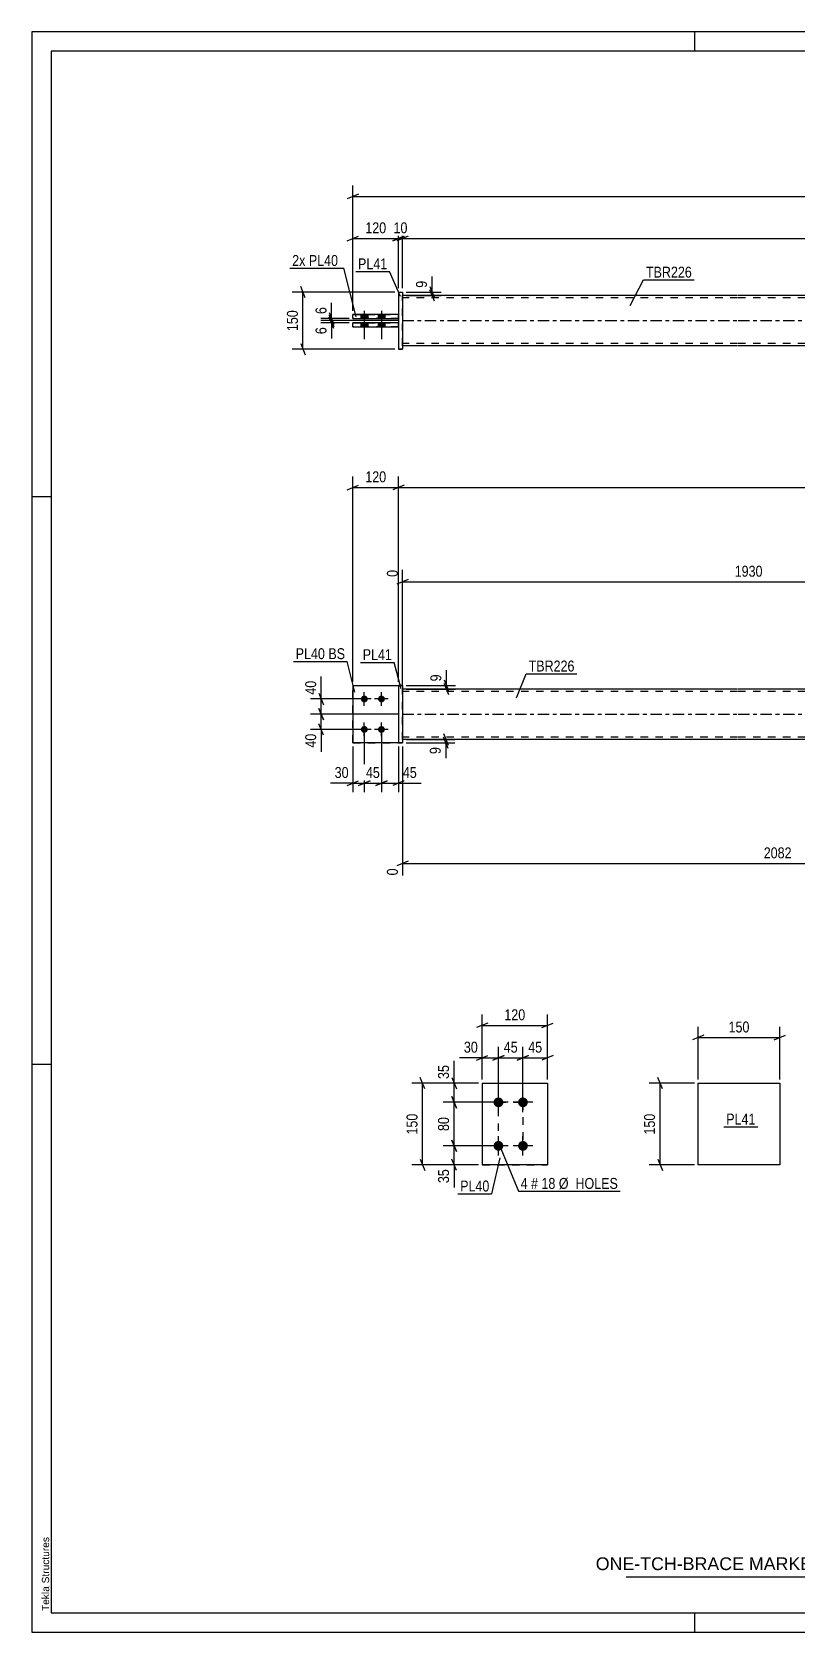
# Model space of a CAD drawing. Header units: millimetres. Extents: x 0 to 594, y 0 to 420.
# Drawn here: x 0 to 200.6, y 0 to 420 of the extents above; entities that cross this region are included whole.
import ezdxf

# ---------------------------------------------------------------- set-up
doc = ezdxf.new("R2010")
doc.units = ezdxf.units.MM
doc.linetypes.add('DXK_LINE_DOT2', pattern=[3.9198, 1.9599, -1.9599])
doc.linetypes.add('DXK_LINE_DOT3', pattern=[5.9187, 2.979, -0.9799, 0.9799, -0.9799])
doc.styles.add('Arial', font='ARIAL.TTF', dxfattribs={"height": 0.2})
doc.styles.add('Arial Narrow', font='ARIALN.TTF', dxfattribs={"height": 0.2})

# ---------------------------------------------------------------- blocks, each defined once
blk = doc.blocks.new('Unknown-582685734-1127')
at = {"color": 5, "linetype": 'Continuous'}
for p, q in [((594, 420), (0, 420)), ((0, 420), (0, 0)), ((174, 415), (174, 420)), ((589, 415), (5, 415)), ((5, 415), (5, 5)), ((5, 298), (0, 298)), ((5, 149), (0, 149)), ((5, 5), (589, 5)), ((174, 0), (174, 5)), ((0, 0), (594, 0))]:
    blk.add_line(p, q, dxfattribs=at)
at = {"color": 174, "linetype": 'Continuous', "style": 'Arial'}
blk.add_text('Tekla Structures', height=1.9102, rotation=90, dxfattribs=at).set_placement((4.5, 5.5))
blk = doc.blocks.new('Bolt-582685734-2203 - 2164')
at = {"linetype": 'Continuous'}
for points in [[(122.45, 140.32), (122.72, 140.3), (122.97, 140.21), (123.21, 140.08), (123.41, 139.9), (123.56, 139.68), (123.67, 139.44), (123.73, 139.17), (123.73, 138.9), (123.67, 138.64), (123.56, 138.4), (123.41, 138.18), (123.21, 138), (122.97, 137.86), (122.72, 137.78), (122.45, 137.75), (122.18, 137.78), (121.93, 137.86), (121.7, 138), (121.5, 138.18), (121.34, 138.4), (121.23, 138.64), (121.17, 138.9), (121.17, 139.17), (121.23, 139.44), (121.34, 139.68), (121.5, 139.9), (121.7, 140.08), (121.93, 140.21), (122.18, 140.3)], [(128.88, 140.32), (129.15, 140.3), (129.4, 140.21), (129.64, 140.08), (129.84, 139.9), (129.99, 139.68), (130.1, 139.44), (130.16, 139.17), (130.16, 138.9), (130.1, 138.64), (129.99, 138.4), (129.84, 138.18), (129.64, 138), (129.4, 137.86), (129.15, 137.78), (128.88, 137.75), (128.61, 137.78), (128.36, 137.86), (128.12, 138), (127.92, 138.18), (127.77, 138.4), (127.66, 138.64), (127.6, 138.9), (127.6, 139.17), (127.66, 139.44), (127.77, 139.68), (127.92, 139.9), (128.12, 140.08), (128.36, 140.21), (128.61, 140.3)], [(122.45, 128.9), (122.72, 128.87), (122.97, 128.78), (123.21, 128.65), (123.41, 128.47), (123.56, 128.25), (123.67, 128.01), (123.73, 127.74), (123.73, 127.48), (123.67, 127.21), (123.56, 126.97), (123.41, 126.75), (123.21, 126.57), (122.97, 126.44), (122.72, 126.35), (122.45, 126.32), (122.18, 126.35), (121.93, 126.44), (121.7, 126.57), (121.5, 126.75), (121.34, 126.97), (121.23, 127.21), (121.17, 127.48), (121.17, 127.74), (121.23, 128.01), (121.34, 128.25), (121.5, 128.47), (121.7, 128.65), (121.93, 128.78), (122.18, 128.87)], [(128.88, 128.9), (129.15, 128.87), (129.4, 128.78), (129.64, 128.65), (129.84, 128.47), (129.99, 128.25), (130.1, 128.01), (130.16, 127.74), (130.16, 127.48), (130.1, 127.21), (129.99, 126.97), (129.84, 126.75), (129.64, 126.57), (129.4, 126.44), (129.15, 126.35), (128.88, 126.32), (128.61, 126.35), (128.36, 126.44), (128.12, 126.57), (127.92, 126.75), (127.77, 126.97), (127.66, 127.21), (127.6, 127.48), (127.6, 127.74), (127.66, 128.01), (127.77, 128.25), (127.92, 128.47), (128.12, 128.65), (128.36, 128.78), (128.61, 128.87)]]:
    blk.add_hatch(color=1, dxfattribs=at).paths.add_polyline_path(points)
at = {"color": 1, "linetype": 'Continuous'}
for p, q in [((125.02, 139.04), (119.88, 139.04)), ((122.45, 136.47), (122.45, 141.61)), ((131.45, 139.04), (126.31, 139.04)), ((128.88, 136.47), (128.88, 141.61)), ((125.02, 127.61), (119.88, 127.61)), ((122.45, 125.04), (122.45, 130.18)), ((131.45, 127.61), (126.31, 127.61)), ((128.88, 125.04), (128.88, 130.18))]:
    blk.add_line(p, q, dxfattribs=at)
blk = doc.blocks.new('Part-582685734-2170 - 2164')
at = {"color": 2, "linetype": 'Continuous'}
for p, q in [((118.17, 144.04), (135.31, 144.04)), ((118.17, 144.04), (118.17, 122.61)), ((135.31, 144.04), (135.31, 144.04)), ((135.31, 144.04), (135.31, 122.61)), ((135.31, 122.61), (118.17, 122.61)), ((118.17, 122.61), (118.17, 122.61))]:
    blk.add_line(p, q, dxfattribs=at)
at = {"color": 7, "linetype": 'DXK_LINE_DOT2'}
for p, q in [((118.17, 144.04), (135.31, 144.04)), ((135.31, 144.04), (135.31, 144.04)), ((118.17, 122.61), (135.31, 122.61))]:
    blk.add_line(p, q, dxfattribs=at)
blk = doc.blocks.new('Part-582685734-1703 - 1672')
at = {"color": 2, "linetype": 'Continuous'}
for p, q in [((84.24, 248.42), (96.24, 248.42)), ((84.24, 248.42), (84.24, 233.42)), ((96.24, 233.42), (84.24, 233.42)), ((84.24, 233.42), (84.24, 233.42))]:
    blk.add_line(p, q, dxfattribs=at)
at = {"color": 7, "linetype": 'DXK_LINE_DOT2'}
for p, q in [((84.24, 248.42), (96.24, 248.42)), ((96.24, 248.42), (96.24, 248.42)), ((96.24, 248.42), (96.24, 233.42)), ((84.24, 233.42), (96.24, 233.42)), ((84.24, 233.42), (84.24, 233.42))]:
    blk.add_line(p, q, dxfattribs=at)
blk = doc.blocks.new('Part-582685734-1683 - 1672')
at = {"linetype": 'Continuous'}
blk.add_hatch(color=2, dxfattribs=at).paths.add_polyline_path([(451.31, 234.32), (450.51, 235.72), (452.11, 235.72)])
at = {"color": 2, "linetype": 'Continuous'}
for p, q in [((185.24, 247.52), (97.24, 247.52)), ((481.31, 247.52), (185.34, 247.52)), ((451.31, 234.32), (450.51, 235.72)), ((450.51, 235.72), (452.11, 235.72)), ((452.11, 235.72), (451.31, 234.32)), ((185.24, 234.32), (97.24, 234.32)), ((481.31, 234.32), (185.34, 234.32))]:
    blk.add_line(p, q, dxfattribs=at)
at = {"color": 7, "linetype": 'DXK_LINE_DOT2'}
for p, q in [((97.24, 234.32), (97.24, 247.52)), ((185.24, 246.92), (97.24, 246.92)), ((481.31, 246.92), (185.34, 246.92)), ((281.93, 247.52), (281.93, 246.92)), ((305.85, 247.52), (305.85, 246.92)), ((481.31, 247.52), (481.31, 234.32)), ((185.24, 234.92), (97.24, 234.92)), ((481.31, 234.92), (185.34, 234.92)), ((293.6, 234.32), (293.6, 234.92)), ((317.52, 234.32), (317.52, 234.92))]:
    blk.add_line(p, q, dxfattribs=at)
at = {"color": 7, "linetype": 'DXK_LINE_DOT3'}
for p, q in [((97.24, 240.92), (185.24, 240.92)), ((185.34, 240.92), (481.31, 240.92))]:
    blk.add_line(p, q, dxfattribs=at)
at = {"color": 2, "linetype": 'Continuous'}
blk.add_circle((451.31, 235.22), 1, dxfattribs=at)
blk = doc.blocks.new('Part-582685734-1708 - 1672')
at = {"color": 7, "linetype": 'DXK_LINE_DOT2'}
for p, q in [((84.24, 248.42), (96.24, 248.42)), ((84.24, 248.42), (96.24, 248.42)), ((84.24, 233.42), (84.24, 248.42)), ((96.24, 248.42), (96.24, 248.42)), ((96.24, 248.42), (96.24, 233.42)), ((84.24, 233.42), (96.24, 233.42)), ((96.24, 233.42), (84.24, 233.42)), ((84.24, 233.42), (84.24, 233.42))]:
    blk.add_line(p, q, dxfattribs=at)
blk = doc.blocks.new('Part-582685734-1713 - 1672')
at = {"color": 2, "linetype": 'Continuous'}
for p, q in [((97.24, 248.42), (96.24, 248.42)), ((96.24, 248.42), (96.24, 233.42)), ((97.24, 248.42), (97.24, 248.42)), ((97.24, 248.42), (97.24, 233.42)), ((96.24, 233.42), (97.24, 233.42))]:
    blk.add_line(p, q, dxfattribs=at)
at = {"color": 7, "linetype": 'DXK_LINE_DOT2'}
for p, q in [((96.24, 248.42), (97.24, 248.42)), ((97.24, 233.42), (96.24, 233.42))]:
    blk.add_line(p, q, dxfattribs=at)
blk = doc.blocks.new('Bolt-582685734-1720 - 1672')
at = {"linetype": 'Continuous'}
for points in [[(87.24, 244.02), (87.05, 244.04), (86.87, 244.1), (86.71, 244.19), (86.57, 244.32), (86.46, 244.47), (86.38, 244.64), (86.34, 244.82), (86.34, 245.01), (86.38, 245.2), (86.46, 245.37), (86.57, 245.52), (86.71, 245.65), (86.87, 245.74), (87.05, 245.8), (87.24, 245.82), (87.42, 245.8), (87.6, 245.74), (87.77, 245.65), (87.91, 245.52), (88.02, 245.37), (88.09, 245.2), (88.13, 245.01), (88.13, 244.82), (88.09, 244.64), (88.02, 244.47), (87.91, 244.32), (87.77, 244.19), (87.6, 244.1), (87.42, 244.04)], [(91.74, 244.02), (91.55, 244.04), (91.37, 244.1), (91.21, 244.19), (91.07, 244.32), (90.96, 244.47), (90.88, 244.64), (90.84, 244.82), (90.84, 245.01), (90.88, 245.2), (90.96, 245.37), (91.07, 245.52), (91.21, 245.65), (91.37, 245.74), (91.55, 245.8), (91.74, 245.82), (91.92, 245.8), (92.1, 245.74), (92.27, 245.65), (92.41, 245.52), (92.52, 245.37), (92.59, 245.2), (92.63, 245.01), (92.63, 244.82), (92.59, 244.64), (92.52, 244.47), (92.41, 244.32), (92.27, 244.19), (92.1, 244.1), (91.92, 244.04)], [(87.24, 236.02), (87.05, 236.04), (86.87, 236.1), (86.71, 236.19), (86.57, 236.32), (86.46, 236.47), (86.38, 236.64), (86.34, 236.82), (86.34, 237.01), (86.38, 237.2), (86.46, 237.37), (86.57, 237.52), (86.71, 237.65), (86.87, 237.74), (87.05, 237.8), (87.24, 237.82), (87.42, 237.8), (87.6, 237.74), (87.77, 237.65), (87.91, 237.52), (88.02, 237.37), (88.09, 237.2), (88.13, 237.01), (88.13, 236.82), (88.09, 236.64), (88.02, 236.47), (87.91, 236.32), (87.77, 236.19), (87.6, 236.1), (87.42, 236.04)], [(91.74, 236.02), (91.55, 236.04), (91.37, 236.1), (91.21, 236.19), (91.07, 236.32), (90.96, 236.47), (90.88, 236.64), (90.84, 236.82), (90.84, 237.01), (90.88, 237.2), (90.96, 237.37), (91.07, 237.52), (91.21, 237.65), (91.37, 237.74), (91.55, 237.8), (91.74, 237.82), (91.92, 237.8), (92.1, 237.74), (92.27, 237.65), (92.41, 237.52), (92.52, 237.37), (92.59, 237.2), (92.63, 237.01), (92.63, 236.82), (92.59, 236.64), (92.52, 236.47), (92.41, 236.32), (92.27, 236.19), (92.1, 236.1), (91.92, 236.04)]]:
    blk.add_hatch(color=1, dxfattribs=at).paths.add_polyline_path(points)
at = {"color": 1, "linetype": 'Continuous'}
for p, q in [((89.04, 244.92), (85.44, 244.92)), ((87.24, 243.12), (87.24, 246.72)), ((93.54, 244.92), (89.94, 244.92)), ((91.74, 243.12), (91.74, 246.72)), ((89.04, 236.92), (85.44, 236.92)), ((87.24, 235.12), (87.24, 238.72)), ((93.54, 236.92), (89.94, 236.92)), ((91.74, 235.12), (91.74, 238.72))]:
    blk.add_line(p, q, dxfattribs=at)
blk = doc.blocks.new('Bolt-582685734-1368 - 1364')
at = {"linetype": 'Continuous'}
for points in [[(86.34, 344.83), (88.14, 344.83), (88.14, 345.83), (86.34, 345.83)], [(86.34, 344.83), (88.14, 344.83), (88.14, 345.83), (86.34, 345.83)], [(90.84, 344.83), (92.64, 344.83), (92.64, 345.83), (90.84, 345.83)], [(90.84, 344.83), (92.64, 344.83), (92.64, 345.83), (90.84, 345.83)], [(86.34, 342.63), (88.14, 342.63), (88.14, 343.63), (86.34, 343.63)], [(86.34, 342.63), (88.14, 342.63), (88.14, 343.63), (86.34, 343.63)], [(90.84, 342.63), (92.64, 342.63), (92.64, 343.63), (90.84, 343.63)], [(90.84, 342.63), (92.64, 342.63), (92.64, 343.63), (90.84, 343.63)]]:
    blk.add_hatch(color=1, dxfattribs=at).paths.add_polyline_path(points)
at = {"color": 1, "linetype": 'Continuous'}
for p, q in [((86.34, 345.83), (86.34, 344.83)), ((86.34, 345.83), (86.34, 344.83)), ((87.24, 346.83), (87.24, 339.33)), ((87.24, 346.83), (87.24, 339.33)), ((88.14, 345.83), (88.14, 344.83)), ((88.14, 345.83), (88.14, 344.83)), ((90.84, 345.83), (90.84, 344.83)), ((90.84, 345.83), (90.84, 344.83)), ((91.74, 346.83), (91.74, 339.33)), ((91.74, 346.83), (91.74, 339.33)), ((92.64, 345.83), (92.64, 344.83)), ((92.64, 345.83), (92.64, 344.83)), ((86.34, 343.63), (86.34, 342.63)), ((86.34, 343.63), (86.34, 342.63)), ((88.14, 343.63), (88.14, 342.63)), ((88.14, 343.63), (88.14, 342.63)), ((90.84, 343.63), (90.84, 342.63)), ((90.84, 343.63), (90.84, 342.63)), ((92.64, 343.63), (92.64, 342.63)), ((92.64, 343.63), (92.64, 342.63))]:
    blk.add_line(p, q, dxfattribs=at)
blk = doc.blocks.new('Part-582685734-1402 - 1364')
at = {"linetype": 'Continuous'}
blk.add_hatch(color=2, dxfattribs=at).paths.add_polyline_path([(451.31, 344.23), (450.51, 345.63), (452.11, 345.63)])
at = {"color": 2, "linetype": 'Continuous'}
for p, q in [((185.24, 350.83), (97.24, 350.83)), ((481.31, 350.83), (185.34, 350.83)), ((281.93, 344.83), (281.93, 344.93)), ((281.93, 344.93), (281.93, 344.93)), ((281.93, 344.93), (305.85, 344.93)), ((293.6, 344.93), (293.6, 344.83)), ((305.85, 344.93), (305.85, 343.53)), ((451.31, 344.23), (450.51, 345.63)), ((450.51, 345.63), (452.11, 345.63)), ((452.11, 345.63), (451.31, 344.23)), ((281.93, 343.63), (281.93, 343.53)), ((281.93, 343.53), (305.85, 343.53)), ((293.6, 343.53), (293.6, 343.63)), ((185.24, 337.63), (97.24, 337.63)), ((481.31, 337.63), (185.34, 337.63))]:
    blk.add_line(p, q, dxfattribs=at)
at = {"color": 7, "linetype": 'DXK_LINE_DOT2'}
for p, q in [((97.24, 337.63), (97.24, 350.83)), ((185.24, 350.23), (97.24, 350.23)), ((481.31, 350.23), (185.34, 350.23)), ((481.31, 337.63), (481.31, 350.83)), ((281.93, 343.63), (281.93, 344.93)), ((281.93, 344.93), (305.85, 344.93)), ((293.6, 344.93), (317.52, 344.93)), ((293.6, 344.93), (293.6, 344.93)), ((293.6, 344.93), (317.52, 344.93)), ((293.6, 344.83), (293.6, 344.93)), ((293.6, 343.63), (293.6, 344.83)), ((317.52, 344.93), (317.52, 343.53)), ((281.93, 343.53), (305.85, 343.53)), ((293.6, 343.53), (293.6, 343.53)), ((293.6, 343.53), (293.6, 343.53)), ((317.52, 343.53), (293.6, 343.53)), ((293.6, 343.53), (317.52, 343.53)), ((185.24, 338.23), (97.24, 338.23)), ((481.31, 338.23), (185.34, 338.23))]:
    blk.add_line(p, q, dxfattribs=at)
at = {"color": 7, "linetype": 'DXK_LINE_DOT3'}
for p, q in [((97.24, 344.23), (185.24, 344.23)), ((185.34, 344.23), (481.31, 344.23))]:
    blk.add_line(p, q, dxfattribs=at)
at = {"color": 2, "linetype": 'Continuous'}
blk.add_circle((451.31, 345.13), 1, dxfattribs=at)
blk = doc.blocks.new('Part-582685734-1442 - 1364')
at = {"color": 2, "linetype": 'Continuous'}
for p, q in [((96.24, 343.63), (84.24, 343.63)), ((84.24, 342.63), (84.24, 343.63)), ((84.24, 342.63), (96.24, 342.63)), ((84.24, 342.63), (84.24, 342.63)), ((96.24, 342.63), (96.24, 343.63))]:
    blk.add_line(p, q, dxfattribs=at)
at = {"color": 7, "linetype": 'DXK_LINE_DOT2'}
for p, q in [((84.24, 343.63), (96.24, 343.63)), ((96.24, 342.63), (84.24, 342.63))]:
    blk.add_line(p, q, dxfattribs=at)
blk = doc.blocks.new('Part-582685734-1447 - 1364')
at = {"color": 2, "linetype": 'Continuous'}
for p, q in [((96.24, 345.83), (84.24, 345.83)), ((84.24, 344.83), (84.24, 345.83)), ((84.24, 344.83), (96.24, 344.83)), ((84.24, 344.83), (84.24, 344.83)), ((96.24, 344.83), (96.24, 345.83))]:
    blk.add_line(p, q, dxfattribs=at)
at = {"color": 7, "linetype": 'DXK_LINE_DOT2'}
for p, q in [((84.24, 345.83), (96.24, 345.83)), ((96.24, 344.83), (84.24, 344.83))]:
    blk.add_line(p, q, dxfattribs=at)
blk = doc.blocks.new('Part-582685734-1452 - 1364')
at = {"color": 2, "linetype": 'Continuous'}
for p, q in [((96.24, 351.73), (97.24, 351.73)), ((96.24, 351.73), (96.24, 336.73)), ((97.24, 351.73), (97.24, 351.73)), ((97.24, 351.73), (97.24, 336.73)), ((97.24, 336.73), (96.24, 336.73)), ((96.24, 336.73), (96.24, 336.73))]:
    blk.add_line(p, q, dxfattribs=at)
at = {"color": 7, "linetype": 'DXK_LINE_DOT2'}
for p, q in [((96.24, 351.73), (97.24, 351.73)), ((96.24, 336.73), (97.24, 336.73)), ((96.24, 336.73), (96.24, 336.73))]:
    blk.add_line(p, q, dxfattribs=at)
blk = doc.blocks.new('Part-582685734-2411 - 2407')
at = {"color": 2, "linetype": 'Continuous'}
for p, q in [((174.89, 144.04), (196.32, 144.04)), ((174.89, 122.61), (174.89, 144.04)), ((196.32, 144.04), (196.32, 122.61)), ((196.32, 122.61), (174.89, 122.61))]:
    blk.add_line(p, q, dxfattribs=at)
blk = doc.blocks.new('Rectangle-582685734-2393 - 2164')
at = {"color": 1, "linetype": 'DXK_LINE_DOT2'}
blk.add_lwpolyline([(122.45, 139.04), (128.88, 139.04), (128.88, 127.61), (122.45, 127.61), (122.45, 139.04)], close=True, dxfattribs=at)
blk = doc.blocks.new('StraightDimension-582685734-2303 - 2164')
at = {"color": 7, "linetype": 'Continuous'}
for p, q in [((117.17, 144.04), (107.97, 144.04)), ((110.22, 145.54), (111.42, 142.54)), ((110.82, 139.04), (110.82, 144.04)), ((121.45, 139.04), (107.97, 139.04)), ((111.42, 137.54), (110.22, 140.54))]:
    blk.add_line(p, q, dxfattribs=at)
at = {"color": 0}
blk.add_wipeout([(110.07, 149.42), (105.87, 149.42), (105.87, 144.56), (110.07, 144.56)], dxfattribs=at)
at = {"color": 7, "linetype": 'Continuous'}
blk.add_line((110.82, 144.04), (110.82, 149.94), dxfattribs=at)
blk.add_line((110.82, 144.04), (110.82, 149.94), dxfattribs=at)
at = {"color": 3, "style": 'Arial Narrow'}
blk.add_text('35', height=2.863, rotation=90.0002, dxfattribs=at).set_placement((109.47, 145.16))
blk = doc.blocks.new('StraightDimension-582685734-2280 - 2164')
at = {"color": 7, "linetype": 'Continuous'}
for p, q in [((121.45, 127.61), (107.97, 127.61)), ((110.22, 129.11), (111.42, 126.11)), ((110.82, 122.61), (110.82, 127.61)), ((117.17, 122.61), (107.97, 122.61)), ((111.42, 121.11), (110.22, 124.11))]:
    blk.add_line(p, q, dxfattribs=at)
at = {"color": 0}
blk.add_wipeout([(110.07, 122.08), (105.87, 122.08), (105.87, 117.23), (110.07, 117.23)], dxfattribs=at)
at = {"color": 7, "linetype": 'Continuous'}
blk.add_line((110.82, 122.61), (110.82, 116.7), dxfattribs=at)
blk.add_line((110.82, 122.61), (110.82, 116.7), dxfattribs=at)
at = {"color": 3, "style": 'Arial Narrow'}
blk.add_text('35', height=2.863, rotation=90.0002, dxfattribs=at).set_placement((109.47, 117.83))
blk = doc.blocks.new('StraightDimension-582685734-2293 - 2164')
at = {"color": 7, "linetype": 'Continuous'}
for p, q in [((121.45, 139.04), (107.97, 139.04)), ((110.22, 140.54), (111.42, 137.54)), ((110.82, 127.61), (110.82, 139.04)), ((121.45, 127.61), (107.97, 127.61)), ((111.42, 126.11), (110.22, 129.11))]:
    blk.add_line(p, q, dxfattribs=at)
at = {"color": 0}
blk.add_wipeout([(110.07, 135.75), (105.87, 135.75), (105.87, 130.9), (110.07, 130.9)], dxfattribs=at)
at = {"color": 3, "style": 'Arial Narrow'}
blk.add_text('80', height=2.863, rotation=90.0002, dxfattribs=at).set_placement((109.47, 131.5))
blk = doc.blocks.new('StraightDimension-582685734-2317 - 2164')
at = {"color": 7, "linetype": 'Continuous'}
for p, q in [((117.17, 144.04), (99.69, 144.04)), ((103.14, 142.54), (101.94, 145.54)), ((102.54, 122.61), (102.54, 144.04)), ((117.17, 122.61), (99.69, 122.61)), ((101.94, 124.11), (103.14, 121.11))]:
    blk.add_line(p, q, dxfattribs=at)
at = {"color": 0}
blk.add_wipeout([(101.79, 136.67), (97.59, 136.67), (97.59, 129.98), (101.79, 129.98)], dxfattribs=at)
at = {"color": 3, "style": 'Arial Narrow'}
blk.add_text('150', height=2.863, rotation=90.0002, dxfattribs=at).set_placement((101.19, 130.58))
blk = doc.blocks.new('StraightDimension-582685734-2334 - 2164')
at = {"color": 7, "linetype": 'Continuous'}
for p, q in [((116.67, 150.14), (119.67, 151.34)), ((118.17, 145.04), (118.17, 153.59)), ((123.95, 151.34), (120.95, 150.14)), ((122.45, 140.04), (122.45, 153.59)), ((118.17, 150.74), (122.45, 150.74))]:
    blk.add_line(p, q, dxfattribs=at)
at = {"color": 0}
blk.add_wipeout([(117.64, 151.49), (117.64, 155.69), (112.78, 155.69), (112.78, 151.49)], dxfattribs=at)
at = {"color": 7, "linetype": 'Continuous'}
blk.add_line((118.17, 150.74), (112.26, 150.74), dxfattribs=at)
blk.add_line((118.17, 150.74), (112.26, 150.74), dxfattribs=at)
at = {"color": 3, "style": 'Arial Narrow'}
blk.add_text('30', height=2.863, dxfattribs=at).set_placement((113.38, 152.09))
blk = doc.blocks.new('StraightDimension-582685734-2347 - 2164')
at = {"color": 7, "linetype": 'Continuous'}
for p, q in [((120.95, 150.14), (123.95, 151.34)), ((122.45, 140.04), (122.45, 153.59)), ((130.38, 151.34), (127.38, 150.14)), ((128.88, 140.04), (128.88, 153.59)), ((122.45, 150.74), (128.88, 150.74))]:
    blk.add_line(p, q, dxfattribs=at)
at = {"color": 0}
blk.add_wipeout([(128.09, 151.49), (128.09, 155.69), (123.24, 155.69), (123.24, 151.49)], dxfattribs=at)
at = {"color": 3, "style": 'Arial Narrow'}
blk.add_text('45', height=2.863, dxfattribs=at).set_placement((123.84, 152.09))
blk = doc.blocks.new('StraightDimension-582685734-2357 - 2164')
at = {"color": 7, "linetype": 'Continuous'}
for p, q in [((127.38, 150.14), (130.38, 151.34)), ((128.88, 140.04), (128.88, 153.59)), ((136.81, 151.34), (133.81, 150.14)), ((135.31, 145.04), (135.31, 153.59)), ((128.88, 150.74), (135.31, 150.74))]:
    blk.add_line(p, q, dxfattribs=at)
at = {"color": 0}
blk.add_wipeout([(134.52, 151.49), (134.52, 155.69), (129.67, 155.69), (129.67, 151.49)], dxfattribs=at)
at = {"color": 3, "style": 'Arial Narrow'}
blk.add_text('45', height=2.863, dxfattribs=at).set_placement((130.27, 152.09))
blk = doc.blocks.new('StraightDimension-582685734-2374 - 2164')
at = {"color": 7, "linetype": 'Continuous'}
for p, q in [((119.67, 159.84), (116.67, 158.64)), ((118.17, 145.04), (118.17, 162.09)), ((133.81, 158.64), (136.81, 159.84)), ((135.31, 145.04), (135.31, 162.09)), ((118.17, 159.24), (135.31, 159.24))]:
    blk.add_line(p, q, dxfattribs=at)
at = {"color": 0}
blk.add_wipeout([(130.08, 159.99), (130.08, 164.19), (123.4, 164.19), (123.4, 159.99)], dxfattribs=at)
at = {"color": 3, "style": 'Arial Narrow'}
blk.add_text('120', height=2.863, dxfattribs=at).set_placement((124, 160.59))
blk = doc.blocks.new('StraightDimension-582685734-1783 - 1672')
at = {"color": 7, "linetype": 'Continuous'}
for p, q in [((87.24, 235.92), (87.24, 220.44)), ((84.24, 232.42), (84.24, 220.44)), ((82.74, 222.24), (85.74, 223.44)), ((84.24, 222.84), (87.24, 222.84)), ((88.74, 223.44), (85.74, 222.24))]:
    blk.add_line(p, q, dxfattribs=at)
at = {"color": 0}
blk.add_wipeout([(83.71, 223.59), (83.71, 227.79), (78.86, 227.79), (78.86, 223.59)], dxfattribs=at)
at = {"color": 7, "linetype": 'Continuous'}
blk.add_line((84.24, 222.84), (78.33, 222.84), dxfattribs=at)
blk.add_line((84.24, 222.84), (78.33, 222.84), dxfattribs=at)
at = {"color": 3, "style": 'Arial Narrow'}
blk.add_text('30', height=2.863, dxfattribs=at).set_placement((79.46, 224.19))
blk = doc.blocks.new('StraightDimension-582685734-1793 - 1672')
at = {"color": 7, "linetype": 'Continuous'}
for p, q in [((87.24, 235.92), (87.24, 220.44)), ((91.74, 235.92), (91.74, 220.44)), ((85.74, 222.24), (88.74, 223.44)), ((87.24, 222.84), (91.74, 222.84)), ((93.24, 223.44), (90.24, 222.24))]:
    blk.add_line(p, q, dxfattribs=at)
at = {"color": 0}
blk.add_wipeout([(91.92, 223.59), (91.92, 227.79), (87.06, 227.79), (87.06, 223.59)], dxfattribs=at)
at = {"color": 3, "style": 'Arial Narrow'}
blk.add_text('45', height=2.863, dxfattribs=at).set_placement((87.66, 224.19))
blk = doc.blocks.new('StraightDimension-582685734-1732 - 1672')
at = {"color": 7, "linetype": 'Continuous'}
for p, q in [((279.02, 258.4), (279.02, 288.78)), ((97.24, 248.52), (97.24, 278.8)), ((98.74, 276.27), (95.74, 275.07)), ((97.24, 275.67), (279.02, 275.67)), ((277.52, 275.07), (280.52, 276.27))]:
    blk.add_line(p, q, dxfattribs=at)
at = {"color": 0, "linetype": 'Continuous'}
for points in [[(278.42, 289.38), (274.22, 289.38), (274.22, 280.87), (278.42, 280.87)], [(96.64, 279.4), (92.44, 279.4), (92.44, 276.37), (96.64, 276.37)]]:
    blk.add_wipeout(points, dxfattribs=at)
at = {"color": 0}
blk.add_wipeout([(192.38, 276.42), (192.38, 280.62), (183.87, 280.62), (183.87, 276.42)], dxfattribs=at)
at = {"color": 3, "linetype": 'Continuous', "style": 'Arial Narrow'}
for s, height, p in [('1930', 2.863, (277.82, 281.47)), ('0', 2.86, (96.04, 276.97))]:
    blk.add_text(s, height=height, rotation=90.0002, dxfattribs=at).set_placement(p)
at = {"color": 3, "style": 'Arial Narrow'}
blk.add_text('1930', height=2.863, dxfattribs=at).set_placement((184.47, 277.02))
blk = doc.blocks.new('StraightDimension-582685734-1864 - 1672')
at = {"color": 7, "linetype": 'Continuous'}
for p, q in [((98.24, 248.42), (111.19, 248.42)), ((108.19, 249.92), (109.39, 246.92)), ((109.39, 246.02), (108.19, 249.02)), ((108.79, 247.52), (108.79, 248.42)), ((98.24, 247.52), (111.19, 247.52))]:
    blk.add_line(p, q, dxfattribs=at)
at = {"color": 0}
blk.add_wipeout([(108.04, 251.97), (103.84, 251.97), (103.84, 248.94), (108.04, 248.94)], dxfattribs=at)
at = {"color": 7, "linetype": 'Continuous'}
blk.add_line((108.79, 248.42), (108.79, 252.5), dxfattribs=at)
blk.add_line((108.79, 248.42), (108.79, 252.5), dxfattribs=at)
at = {"color": 3, "style": 'Arial Narrow'}
blk.add_text('9', height=2.86, rotation=90.0002, dxfattribs=at).set_placement((107.44, 249.54))
blk = doc.blocks.new('StraightDimension-582685734-1800 - 1672')
at = {"color": 7, "linetype": 'Continuous'}
for p, q in [((91.74, 235.92), (91.74, 220.44)), ((96.24, 232.42), (96.24, 220.44)), ((90.24, 222.24), (93.24, 223.44)), ((91.74, 222.84), (96.24, 222.84)), ((97.74, 223.44), (94.74, 222.24))]:
    blk.add_line(p, q, dxfattribs=at)
at = {"color": 0}
blk.add_wipeout([(101.62, 223.59), (101.62, 227.79), (96.76, 227.79), (96.76, 223.59)], dxfattribs=at)
at = {"color": 7, "linetype": 'Continuous'}
blk.add_line((96.24, 222.84), (102.14, 222.84), dxfattribs=at)
blk.add_line((96.24, 222.84), (102.14, 222.84), dxfattribs=at)
at = {"color": 3, "style": 'Arial Narrow'}
blk.add_text('45', height=2.863, dxfattribs=at).set_placement((97.36, 224.19))
blk = doc.blocks.new('StraightDimension-582685734-2032 - 1672')
at = {"color": 7, "linetype": 'Continuous'}
for p, q in [((96.24, 249.42), (96.24, 303.3)), ((481.31, 249.42), (481.31, 303.3)), ((97.74, 301.05), (94.74, 299.85)), ((96.24, 300.45), (481.31, 300.45)), ((479.81, 299.85), (482.81, 301.05))]:
    blk.add_line(p, q, dxfattribs=at)
at = {"color": 0}
blk.add_wipeout([(293.03, 301.2), (293.03, 305.4), (284.52, 305.4), (284.52, 301.2)], dxfattribs=at)
at = {"color": 3, "style": 'Arial Narrow'}
blk.add_text('3963', height=2.863, dxfattribs=at).set_placement((285.12, 301.8))
blk = doc.blocks.new('StraightDimension-582685734-1848 - 1672')
at = {"color": 7, "linetype": 'Continuous'}
for p, q in [((97.24, 232.42), (97.24, 198.61)), ((294.25, 233.32), (294.25, 193.13)), ((98.74, 202.34), (95.74, 201.14)), ((97.24, 201.74), (294.25, 201.74)), ((292.75, 201.14), (295.75, 202.34))]:
    blk.add_line(p, q, dxfattribs=at)
at = {"color": 0}
blk.add_wipeout([(200, 202.49), (200, 206.69), (191.49, 206.69), (191.49, 202.49)], dxfattribs=at)
at = {"color": 0, "linetype": 'Continuous'}
for points in [[(96.64, 201.04), (92.44, 201.04), (92.44, 198.01), (96.64, 198.01)], [(293.65, 201.04), (289.45, 201.04), (289.45, 192.53), (293.65, 192.53)]]:
    blk.add_wipeout(points, dxfattribs=at)
at = {"color": 3, "style": 'Arial Narrow'}
blk.add_text('2082', height=2.863, dxfattribs=at).set_placement((192.09, 203.09))
at = {"color": 3, "linetype": 'Continuous', "style": 'Arial Narrow'}
for s, height, p in [('0', 2.86, (96.04, 198.61)), ('2082', 2.863, (293.05, 193.13))]:
    blk.add_text(s, height=height, rotation=90.0002, dxfattribs=at).set_placement(p)
blk = doc.blocks.new('StraightDimension-582685734-1855 - 1672')
at = {"color": 7, "linetype": 'Continuous'}
for p, q in [((108.04, 235.82), (109.24, 232.82)), ((98.24, 234.32), (111.04, 234.32)), ((98.24, 233.42), (111.04, 233.42)), ((109.24, 231.92), (108.04, 234.92)), ((108.64, 233.42), (108.64, 234.32))]:
    blk.add_line(p, q, dxfattribs=at)
at = {"color": 0}
blk.add_wipeout([(107.89, 232.89), (103.69, 232.89), (103.69, 229.86), (107.89, 229.86)], dxfattribs=at)
at = {"color": 7, "linetype": 'Continuous'}
blk.add_line((108.64, 233.42), (108.64, 229.34), dxfattribs=at)
blk.add_line((108.64, 233.42), (108.64, 229.34), dxfattribs=at)
at = {"color": 3, "style": 'Arial Narrow'}
blk.add_text('9', height=2.86, rotation=90.0002, dxfattribs=at).set_placement((107.29, 230.46))
blk = doc.blocks.new('StraightDimension-582685734-1873 - 1672')
at = {"color": 7, "linetype": 'Continuous'}
for p, q in [((86.24, 244.92), (73.09, 244.92)), ((75.34, 246.42), (76.54, 243.42)), ((75.94, 240.92), (75.94, 244.92)), ((96.24, 240.92), (73.09, 240.92)), ((76.54, 239.42), (75.34, 242.42))]:
    blk.add_line(p, q, dxfattribs=at)
at = {"color": 0}
blk.add_wipeout([(75.19, 250.3), (70.99, 250.3), (70.99, 245.44), (75.19, 245.44)], dxfattribs=at)
at = {"color": 7, "linetype": 'Continuous'}
blk.add_line((75.94, 244.92), (75.94, 250.82), dxfattribs=at)
blk.add_line((75.94, 244.92), (75.94, 250.82), dxfattribs=at)
at = {"color": 3, "style": 'Arial Narrow'}
blk.add_text('40', height=2.863, rotation=90.0002, dxfattribs=at).set_placement((74.59, 246.04))
blk = doc.blocks.new('StraightDimension-582685734-1886 - 1672')
at = {"color": 7, "linetype": 'Continuous'}
for p, q in [((96.24, 240.92), (73.09, 240.92)), ((75.34, 242.42), (76.54, 239.42)), ((75.94, 236.92), (75.94, 240.92)), ((86.24, 236.92), (73.09, 236.92)), ((76.54, 235.42), (75.34, 238.42))]:
    blk.add_line(p, q, dxfattribs=at)
at = {"color": 0}
blk.add_wipeout([(75.19, 236.39), (70.99, 236.39), (70.99, 231.54), (75.19, 231.54)], dxfattribs=at)
at = {"color": 7, "linetype": 'Continuous'}
blk.add_line((75.94, 236.92), (75.94, 231.01), dxfattribs=at)
blk.add_line((75.94, 236.92), (75.94, 231.01), dxfattribs=at)
at = {"color": 3, "style": 'Arial Narrow'}
blk.add_text('40', height=2.863, rotation=90.0002, dxfattribs=at).set_placement((74.59, 232.14))
blk = doc.blocks.new('StraightDimension-582685734-2016 - 1672')
at = {"color": 7, "linetype": 'Continuous'}
for p, q in [((84.24, 249.42), (84.24, 303.3)), ((96.24, 249.42), (96.24, 303.3)), ((82.74, 299.85), (85.74, 301.05)), ((84.24, 300.45), (96.24, 300.45)), ((97.74, 301.05), (94.74, 299.85))]:
    blk.add_line(p, q, dxfattribs=at)
at = {"color": 0}
blk.add_wipeout([(93.58, 301.2), (93.58, 305.4), (86.9, 305.4), (86.9, 301.2)], dxfattribs=at)
at = {"color": 3, "style": 'Arial Narrow'}
blk.add_text('120', height=2.863, dxfattribs=at).set_placement((87.5, 301.8))
blk = doc.blocks.new('StraightDimension-582685734-1608 - 1364')
at = {"color": 7, "linetype": 'Continuous'}
for p, q in [((78.05, 345.73), (79.25, 342.73)), ((79.25, 342.13), (78.05, 345.13)), ((96.24, 344.23), (75.8, 344.23)), ((83.24, 343.63), (75.8, 343.63)), ((78.65, 343.63), (78.65, 344.23))]:
    blk.add_line(p, q, dxfattribs=at)
at = {"color": 0}
blk.add_wipeout([(77.9, 343.11), (73.7, 343.11), (73.7, 340.08), (77.9, 340.08)], dxfattribs=at)
at = {"color": 7, "linetype": 'Continuous'}
blk.add_line((78.65, 343.63), (78.65, 339.55), dxfattribs=at)
blk.add_line((78.65, 343.63), (78.65, 339.55), dxfattribs=at)
at = {"color": 3, "style": 'Arial Narrow'}
blk.add_text('6', height=2.86, rotation=90.0002, dxfattribs=at).set_placement((77.3, 340.68))
blk = doc.blocks.new('StraightDimension-582685734-1498 - 1364')
at = {"color": 7, "linetype": 'Continuous'}
for p, q in [((84.24, 346.83), (84.24, 379.68)), ((494.31, 346.83), (494.31, 379.68)), ((85.74, 377.43), (82.74, 376.23)), ((84.24, 376.83), (494.31, 376.83)), ((492.81, 376.23), (495.81, 377.43))]:
    blk.add_line(p, q, dxfattribs=at)
at = {"color": 0}
blk.add_wipeout([(293.53, 377.58), (293.53, 381.78), (285.02, 381.78), (285.02, 377.58)], dxfattribs=at)
at = {"color": 3, "style": 'Arial Narrow'}
blk.add_text('4213', height=2.863, dxfattribs=at).set_placement((285.62, 378.18))
blk = doc.blocks.new('StraightDimension-582685734-1539 - 1364')
at = {"color": 7, "linetype": 'Continuous'}
for p, q in [((82.74, 365.22), (85.74, 366.42)), ((84.24, 346.83), (84.24, 368.67)), ((84.24, 365.82), (96.24, 365.82)), ((97.74, 366.42), (94.74, 365.22)), ((96.24, 352.73), (96.24, 368.67))]:
    blk.add_line(p, q, dxfattribs=at)
at = {"color": 0}
blk.add_wipeout([(93.58, 366.57), (93.58, 370.77), (86.9, 370.77), (86.9, 366.57)], dxfattribs=at)
at = {"color": 3, "style": 'Arial Narrow'}
blk.add_text('120', height=2.863, dxfattribs=at).set_placement((87.5, 367.17))
blk = doc.blocks.new('StraightDimension-582685734-1470 - 1364')
at = {"color": 7, "linetype": 'Continuous'}
for p, q in [((71.74, 350.23), (70.54, 353.23)), ((95.24, 351.73), (68.29, 351.73)), ((71.14, 336.73), (71.14, 351.73)), ((95.24, 336.73), (68.29, 336.73)), ((70.54, 338.23), (71.74, 335.23))]:
    blk.add_line(p, q, dxfattribs=at)
at = {"color": 0}
blk.add_wipeout([(70.39, 347.57), (66.19, 347.57), (66.19, 340.89), (70.39, 340.89)], dxfattribs=at)
at = {"color": 3, "style": 'Arial Narrow'}
blk.add_text('150', height=2.863, rotation=90.0002, dxfattribs=at).set_placement((69.79, 341.49))
blk = doc.blocks.new('StraightDimension-582685734-1529 - 1364')
at = {"color": 7, "linetype": 'Continuous'}
for p, q in [((98.74, 366.42), (95.74, 365.22)), ((97.24, 352.73), (97.24, 368.67)), ((97.24, 365.82), (481.31, 365.82)), ((479.81, 365.22), (482.81, 366.42)), ((481.31, 352.73), (481.31, 368.67))]:
    blk.add_line(p, q, dxfattribs=at)
at = {"color": 0}
blk.add_wipeout([(293.53, 366.57), (293.53, 370.77), (285.02, 370.77), (285.02, 366.57)], dxfattribs=at)
at = {"color": 3, "style": 'Arial Narrow'}
blk.add_text('3953', height=2.863, dxfattribs=at).set_placement((285.62, 367.17))
blk = doc.blocks.new('StraightDimension-582685734-1549 - 1364')
at = {"color": 7, "linetype": 'Continuous'}
for p, q in [((94.74, 365.22), (97.74, 366.42)), ((98.74, 366.42), (95.74, 365.22)), ((96.24, 352.73), (96.24, 368.67)), ((96.24, 365.82), (97.24, 365.82)), ((97.24, 352.73), (97.24, 368.67))]:
    blk.add_line(p, q, dxfattribs=at)
at = {"color": 0}
blk.add_wipeout([(99.17, 366.57), (99.17, 370.77), (94.31, 370.77), (94.31, 366.57)], dxfattribs=at)
at = {"color": 3, "style": 'Arial Narrow'}
blk.add_text('10', height=2.863, dxfattribs=at).set_placement((94.91, 367.17))
blk = doc.blocks.new('StraightDimension-582685734-1590 - 1364')
at = {"color": 7, "linetype": 'Continuous'}
for p, q in [((83.24, 344.83), (75.8, 344.83)), ((78.05, 346.33), (79.25, 343.33)), ((79.25, 342.73), (78.05, 345.73)), ((78.65, 344.23), (78.65, 344.83)), ((96.24, 344.23), (75.8, 344.23))]:
    blk.add_line(p, q, dxfattribs=at)
at = {"color": 0}
blk.add_wipeout([(77.9, 348.38), (73.7, 348.38), (73.7, 345.36), (77.9, 345.36)], dxfattribs=at)
at = {"color": 7, "linetype": 'Continuous'}
blk.add_line((78.65, 344.83), (78.65, 348.91), dxfattribs=at)
blk.add_line((78.65, 344.83), (78.65, 348.91), dxfattribs=at)
at = {"color": 3, "style": 'Arial Narrow'}
blk.add_text('6', height=2.86, rotation=90.0002, dxfattribs=at).set_placement((77.3, 345.96))
blk = doc.blocks.new('StraightDimension-582685734-1625 - 1364')
at = {"color": 7, "linetype": 'Continuous'}
for p, q in [((104.42, 353.23), (105.62, 350.23)), ((98.24, 351.73), (107.42, 351.73)), ((98.24, 350.83), (107.42, 350.83)), ((105.62, 349.33), (104.42, 352.33)), ((105.02, 350.83), (105.02, 351.73))]:
    blk.add_line(p, q, dxfattribs=at)
at = {"color": 0}
blk.add_wipeout([(104.27, 355.28), (100.07, 355.28), (100.07, 352.26), (104.27, 352.26)], dxfattribs=at)
at = {"color": 7, "linetype": 'Continuous'}
blk.add_line((105.02, 351.73), (105.02, 355.81), dxfattribs=at)
blk.add_line((105.02, 351.73), (105.02, 355.81), dxfattribs=at)
at = {"color": 3, "style": 'Arial Narrow'}
blk.add_text('9', height=2.86, rotation=90.0002, dxfattribs=at).set_placement((103.67, 352.86))
blk = doc.blocks.new('StraightDimension-582685734-2413 - 2407')
at = {"color": 7, "linetype": 'Continuous'}
for p, q in [((176.39, 156.64), (173.39, 155.44)), ((174.89, 145.04), (174.89, 158.89)), ((174.89, 156.04), (196.32, 156.04)), ((194.82, 155.44), (197.82, 156.64)), ((196.32, 145.04), (196.32, 158.89))]:
    blk.add_line(p, q, dxfattribs=at)
at = {"color": 0}
blk.add_wipeout([(188.95, 156.79), (188.95, 160.99), (182.26, 160.99), (182.26, 156.79)], dxfattribs=at)
at = {"color": 3, "style": 'Arial Narrow'}
blk.add_text('150', height=2.863, dxfattribs=at).set_placement((182.86, 157.39))
blk = doc.blocks.new('StraightDimension-582685734-2424 - 2407')
at = {"color": 7, "linetype": 'Continuous'}
for p, q in [((173.89, 144.04), (162.04, 144.04)), ((165.49, 142.54), (164.29, 145.54)), ((164.89, 122.61), (164.89, 144.04)), ((173.89, 122.61), (162.04, 122.61)), ((164.29, 124.11), (165.49, 121.11))]:
    blk.add_line(p, q, dxfattribs=at)
at = {"color": 0}
blk.add_wipeout([(164.14, 136.67), (159.94, 136.67), (159.94, 129.98), (164.14, 129.98)], dxfattribs=at)
at = {"color": 3, "style": 'Arial Narrow'}
blk.add_text('150', height=2.863, rotation=90.0002, dxfattribs=at).set_placement((163.54, 130.58))
blk = doc.blocks.new('Unknown-582685734-4783')
at = {"color": 7, "linetype": 'Continuous'}
blk.add_line((156, 14.5), (226, 14.5), dxfattribs=at)
at = {"color": 7, "style": 'Arial'}
blk.add_text('ONE-TCH-BRACE MARKED AS TBR226', height=3.3428, dxfattribs=at).set_placement((147.99, 16.25))
blk = doc.blocks.new('Mark-582685734-2166 - 2164')
at = {"color": 0}
blk.add_wipeout([(120.07, 115.64), (120.07, 118.64), (112.4, 118.64), (112.4, 115.64)], dxfattribs=at)
blk.add_wipeout([(120.07, 115.64), (120.07, 118.64), (112.4, 118.64), (112.4, 115.64)], dxfattribs=at)
at = {"color": 30, "linetype": 'Continuous'}
for p in [(122.83, 124.44), (111.8, 115.04)]:
    blk.add_line(p, (120.67, 115.04), dxfattribs=at)
at = {"color": 3, "style": 'Arial Narrow'}
blk.add_text('PL40', height=2.863, dxfattribs=at).set_placement((112.4, 115.64))
blk = doc.blocks.new('Mark-582685734-2199 - 2164')
at = {"color": 0}
blk.add_wipeout([(130.11, 116.32), (130.11, 119.32), (128.29, 119.32), (128.29, 116.32)], dxfattribs=at)
blk.add_wipeout([(130.11, 116.32), (130.11, 119.32), (128.29, 119.32), (128.29, 116.32)], dxfattribs=at)
at = {"color": 7, "linetype": 'Continuous'}
blk.add_line((122.63, 127.99), (127.69, 115.72), dxfattribs=at)
at = {"color": 0}
blk.add_wipeout([(132.84, 116.32), (132.84, 119.32), (131.01, 119.32), (131.01, 116.32)], dxfattribs=at)
blk.add_wipeout([(132.84, 116.32), (132.84, 119.32), (131.01, 119.32), (131.01, 116.32)], dxfattribs=at)
at = {"color": 3, "style": 'Arial Narrow'}
blk.add_text('4', height=2.86, dxfattribs=at).set_placement((128.29, 116.32))
at = {"color": 0}
blk.add_wipeout([(137.4, 116.32), (137.4, 119.32), (133.74, 119.32), (133.74, 116.32)], dxfattribs=at)
blk.add_wipeout([(137.4, 116.32), (137.4, 119.32), (133.74, 119.32), (133.74, 116.32)], dxfattribs=at)
at = {"color": 3, "style": 'Arial Narrow'}
blk.add_text('#', height=2.86, dxfattribs=at).set_placement((131.01, 116.32))
at = {"color": 0}
blk.add_wipeout([(153.83, 116.32), (153.83, 119.32), (138.3, 119.32), (138.3, 116.32)], dxfattribs=at)
blk.add_wipeout([(153.83, 116.32), (153.83, 119.32), (138.3, 119.32), (138.3, 116.32)], dxfattribs=at)
at = {"color": 7, "linetype": 'Continuous'}
blk.add_line((127.69, 115.72), (154.43, 115.72), dxfattribs=at)
at = {"color": 3, "style": 'Arial Narrow'}
for s, p in [('18', (133.74, 116.32)), ('Ø  HOLES', (138.3, 116.32))]:
    blk.add_text(s, height=2.863, dxfattribs=at).set_placement(p)
blk = doc.blocks.new('Mark-582685734-1679 - 1672')
at = {"color": 0}
blk.add_wipeout([(142.42, 252.13), (142.42, 255.13), (130.37, 255.13), (130.37, 252.13)], dxfattribs=at)
blk.add_wipeout([(142.42, 252.13), (142.42, 255.13), (130.37, 255.13), (130.37, 252.13)], dxfattribs=at)
at = {"color": 30, "linetype": 'Continuous'}
for p, q in [((127.16, 245.18), (129.77, 251.53)), ((129.77, 251.53), (143.02, 251.53))]:
    blk.add_line(p, q, dxfattribs=at)
at = {"color": 3, "style": 'Arial Narrow'}
blk.add_text('TBR226', height=2.863, dxfattribs=at).set_placement((130.37, 252.13))
blk = doc.blocks.new('Mark-582685734-1709 - 1672')
at = {"color": 0}
blk.add_wipeout([(94.49, 255.13), (94.49, 258.13), (86.81, 258.13), (86.81, 255.13)], dxfattribs=at)
blk.add_wipeout([(94.49, 255.13), (94.49, 258.13), (86.81, 258.13), (86.81, 255.13)], dxfattribs=at)
at = {"color": 30, "linetype": 'Continuous'}
for p in [(86.21, 254.53), (96.88, 247.61)]:
    blk.add_line(p, (95.09, 254.53), dxfattribs=at)
at = {"color": 3, "style": 'Arial Narrow'}
blk.add_text('PL41', height=2.863, dxfattribs=at).set_placement((86.81, 255.13))
blk = doc.blocks.new('MarkSet-582685734-2092 - 1672')
at = {"color": 0}
blk.add_wipeout([(76.9, 255.38), (76.9, 258.38), (69.22, 258.38), (69.22, 255.38)], dxfattribs=at)
blk.add_wipeout([(76.9, 255.38), (76.9, 258.38), (69.22, 258.38), (69.22, 255.38)], dxfattribs=at)
blk.add_wipeout([(82.18, 255.38), (82.18, 258.38), (77.8, 258.38), (77.8, 255.38)], dxfattribs=at)
blk.add_wipeout([(82.18, 255.38), (82.18, 258.38), (77.8, 258.38), (77.8, 255.38)], dxfattribs=at)
at = {"color": 30, "linetype": 'Continuous'}
for p in [(68.62, 254.78), (84.74, 246.74)]:
    blk.add_line(p, (82.78, 254.78), dxfattribs=at)
at = {"color": 3, "style": 'Arial Narrow'}
for s, p in [('PL40', (69.22, 255.38)), ('BS', (77.8, 255.38))]:
    blk.add_text(s, height=2.863, dxfattribs=at).set_placement(p)
blk = doc.blocks.new('MarkSet-582685734-1663 - 1364')
at = {"color": 0}
blk.add_wipeout([(71.77, 358.59), (71.77, 361.59), (68.3, 361.59), (68.3, 358.59)], dxfattribs=at)
blk.add_wipeout([(71.77, 358.59), (71.77, 361.59), (68.3, 361.59), (68.3, 358.59)], dxfattribs=at)
blk.add_wipeout([(80.34, 358.59), (80.34, 361.59), (72.67, 361.59), (72.67, 358.59)], dxfattribs=at)
blk.add_wipeout([(80.34, 358.59), (80.34, 361.59), (72.67, 361.59), (72.67, 358.59)], dxfattribs=at)
at = {"color": 30, "linetype": 'Continuous'}
for p in [(67.7, 357.99), (85.09, 345.21)]:
    blk.add_line(p, (81.84, 357.99), dxfattribs=at)
at = {"color": 3, "style": 'Arial Narrow'}
for s, p in [('2x', (68.3, 358.59)), ('PL40', (72.67, 358.59))]:
    blk.add_text(s, height=2.863, dxfattribs=at).set_placement(p)
blk = doc.blocks.new('Mark-582685734-1397 - 1364')
at = {"color": 0}
blk.add_wipeout([(173.22, 355.53), (173.22, 358.53), (161.17, 358.53), (161.17, 355.53)], dxfattribs=at)
blk.add_wipeout([(173.22, 355.53), (173.22, 358.53), (161.17, 358.53), (161.17, 355.53)], dxfattribs=at)
at = {"color": 30, "linetype": 'Continuous'}
for p, q in [((157.07, 348.18), (160.57, 354.93)), ((160.57, 354.93), (173.82, 354.93))]:
    blk.add_line(p, q, dxfattribs=at)
at = {"color": 3, "style": 'Arial Narrow'}
blk.add_text('TBR226', height=2.863, dxfattribs=at).set_placement((161.17, 355.53))
blk = doc.blocks.new('Mark-582685734-1448 - 1364')
at = {"color": 0}
blk.add_wipeout([(93.25, 357.71), (93.25, 360.71), (85.58, 360.71), (85.58, 357.71)], dxfattribs=at)
blk.add_wipeout([(93.25, 357.71), (93.25, 360.71), (85.58, 360.71), (85.58, 357.71)], dxfattribs=at)
at = {"color": 30, "linetype": 'Continuous'}
for p in [(84.98, 357.11), (96.76, 350.6)]:
    blk.add_line(p, (93.85, 357.11), dxfattribs=at)
at = {"color": 3, "style": 'Arial Narrow'}
blk.add_text('PL41', height=2.863, dxfattribs=at).set_placement((85.58, 357.71))
blk = doc.blocks.new('Mark-582685734-2409 - 2407')
at = {"color": 0}
blk.add_wipeout([(189.91, 133.21), (189.91, 136.21), (182.24, 136.21), (182.24, 133.21)], dxfattribs=at)
blk.add_wipeout([(189.91, 133.21), (189.91, 136.21), (182.24, 136.21), (182.24, 133.21)], dxfattribs=at)
at = {"color": 30, "linetype": 'Continuous'}
blk.add_line((181.64, 132.61), (190.51, 132.61), dxfattribs=at)
at = {"color": 3, "style": 'Arial Narrow'}
blk.add_text('PL41', height=2.863, dxfattribs=at).set_placement((182.24, 133.21))

msp = doc.modelspace()

# ---------------------------------------------------------------- block references
for name in ['Unknown-582685734-1127', 'Part-582685734-1452 - 1364', 'Part-582685734-1402 - 1364', 'Part-582685734-1447 - 1364', 'Bolt-582685734-1368 - 1364', 'Part-582685734-1442 - 1364', 'Part-582685734-1703 - 1672', 'Part-582685734-1708 - 1672', 'Part-582685734-1713 - 1672', 'Bolt-582685734-1720 - 1672', 'Part-582685734-1683 - 1672', 'Part-582685734-2170 - 2164', 'Part-582685734-2411 - 2407', 'Bolt-582685734-2203 - 2164', 'Rectangle-582685734-2393 - 2164', 'Unknown-582685734-4783']:
    msp.add_blockref(name, (0, 0))

# ---------------------------------------------------------------- next in the draw order: block references
for name in ['StraightDimension-582685734-1608 - 1364', 'StraightDimension-582685734-1732 - 1672', 'StraightDimension-582685734-1783 - 1672', 'StraightDimension-582685734-2413 - 2407', 'StraightDimension-582685734-2303 - 2164', 'Mark-582685734-2409 - 2407', 'StraightDimension-582685734-2280 - 2164']:
    msp.add_blockref(name, (0, 0))

# ---------------------------------------------------------------- next in the draw order: block references
for name in ['StraightDimension-582685734-1498 - 1364', 'StraightDimension-582685734-1864 - 1672', 'StraightDimension-582685734-1793 - 1672', 'StraightDimension-582685734-2424 - 2407', 'StraightDimension-582685734-2293 - 2164']:
    msp.add_blockref(name, (0, 0))

# ---------------------------------------------------------------- next in the draw order: block references
for name in ['StraightDimension-582685734-1539 - 1364', 'StraightDimension-582685734-2032 - 1672', 'StraightDimension-582685734-1800 - 1672', 'StraightDimension-582685734-2317 - 2164']:
    msp.add_blockref(name, (0, 0))

# ---------------------------------------------------------------- next in the draw order: block references
for name in ['StraightDimension-582685734-1470 - 1364', 'Mark-582685734-1679 - 1672', 'StraightDimension-582685734-1873 - 1672', 'StraightDimension-582685734-1848 - 1672', 'StraightDimension-582685734-2334 - 2164', 'Mark-582685734-2166 - 2164']:
    msp.add_blockref(name, (0, 0))

# ---------------------------------------------------------------- next in the draw order: block references
for name in ['StraightDimension-582685734-1529 - 1364', 'StraightDimension-582685734-1590 - 1364', 'StraightDimension-582685734-2016 - 1672', 'StraightDimension-582685734-1855 - 1672', 'StraightDimension-582685734-2347 - 2164', 'Mark-582685734-2199 - 2164']:
    msp.add_blockref(name, (0, 0))

# ---------------------------------------------------------------- next in the draw order: block references
for name in ['StraightDimension-582685734-1549 - 1364', 'MarkSet-582685734-1663 - 1364', 'Mark-582685734-1397 - 1364', 'Mark-582685734-1709 - 1672', 'StraightDimension-582685734-1886 - 1672', 'StraightDimension-582685734-2357 - 2164']:
    msp.add_blockref(name, (0, 0))

# ---------------------------------------------------------------- next in the draw order: block references
for name in ['StraightDimension-582685734-1625 - 1364', 'MarkSet-582685734-2092 - 1672', 'StraightDimension-582685734-2374 - 2164']:
    msp.add_blockref(name, (0, 0))

# ---------------------------------------------------------------- next in the draw order: block references
msp.add_blockref('Mark-582685734-1448 - 1364', (0, 0))

doc.saveas('drawing.dxf')
